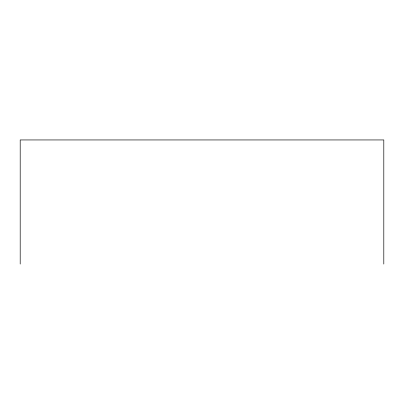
<?xml version="1.0" encoding="UTF-8"?>
<svg xmlns="http://www.w3.org/2000/svg" width="404" height="404" viewBox="0 0 404 404"><rect width="100%" height="100%" fill="white"/><g stroke="black" fill="none" stroke-linecap="round" stroke-linejoin="round"><path stroke-width="0.61" d="M383.8 264.054L383.8 139.946L20.2 139.946L20.2 264.054"/></g></svg>
